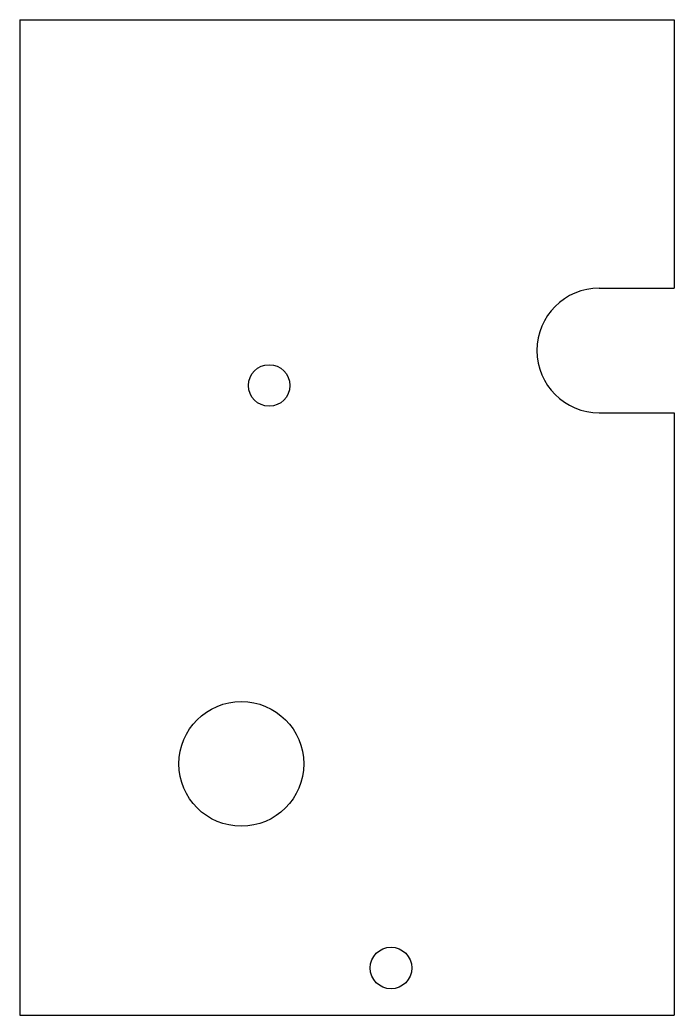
# Model space of a CAD drawing. Extents: x 1.8 to 49, y -74 to -2.2.
import ezdxf

# ---------------------------------------------------------------- set-up
doc = ezdxf.new("R2010")
doc.units = 0
doc.layers.add('VISIBLE', color=7, linetype='CONTINUOUS')

msp = doc.modelspace()

# ---------------------------------------------------------------- linework, layer by layer
at = {"layer": 'VISIBLE'}
for p, q in [((1.8, -2.2), (49, -2.2)), ((1.8, -2.2), (1.8, -74)), ((49, -2.2), (49, -21.55)), ((43.6, -21.55), (49, -21.55)), ((43.6, -30.55), (49, -30.55)), ((49, -30.55), (49, -74)), ((1.8, -74), (49, -74))]:
    msp.add_line(p, q, dxfattribs=at)
for centre, radius in [((19.784, -28.575), 1.5), ((17.775, -55.875), 4.5), ((28.575, -70.6), 1.5)]:
    msp.add_circle(centre, radius, dxfattribs=at)
msp.add_arc((43.6, -26.05), 4.5, 90, 270, dxfattribs=at)

doc.saveas('drawing.dxf')
